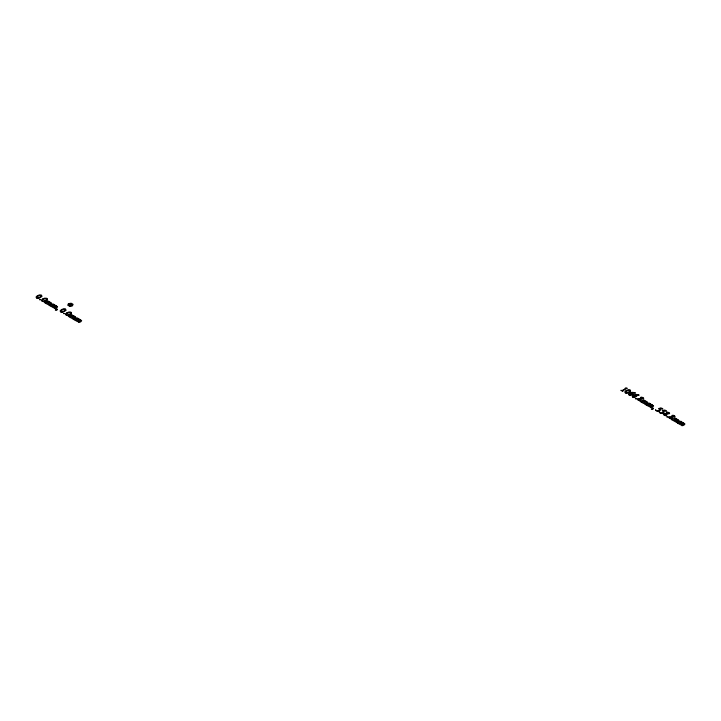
<?xml version="1.0" encoding="UTF-8"?>
<svg xmlns="http://www.w3.org/2000/svg" width="721" height="721" viewBox="0 0 721 721"><rect width="100%" height="100%" fill="white"/><g stroke="black" fill="none" stroke-linecap="round" stroke-linejoin="round"><path stroke-width="1.08" d="M68.774 305.064L70.901 303.838M71.649 304.271L69.522 305.497L71.848 305.028M36.861 296.971L36.807 297.989L38.096 298.07L41.214 296.367L41.349 295.331L39.529 295.43L36.861 296.971M42.323 300.125L42.269 301.144L43.557 301.225L46.676 299.521L46.811 298.485L44.99 298.575L42.323 300.125M60.934 310.877L60.879 311.887L62.177 311.968L65.287 310.264L65.422 309.237L63.61 309.327L60.934 310.877M66.395 314.023L66.341 315.041L67.639 315.122L70.748 313.419L70.883 312.382L69.072 312.481L66.395 314.023M625.585 391.845L625.531 392.855L626.819 392.945L629.938 391.233L630.073 390.205L628.252 390.295L625.585 391.845M655.632 409.943L656.083 410.745L658.03 411.258L659.904 410.817L660.616 409.807L659.652 408.528L660.571 408.338C662.184 409.943 664.537 408.861 661.094 407.978L658.507 408.546L659.4 409.375L659.057 410.7L656.786 410.835L655.632 409.943M659.273 412.042L659.724 412.845L661.671 413.358L663.545 412.926L664.257 411.907L663.293 410.628L664.212 410.438C665.798 412.033 668.196 410.988 664.735 410.078L662.211 410.628L663.041 411.475L662.698 412.809L660.427 412.935L659.273 412.042M627.054 388.249L622.728 390.773L622.881 391.476L620.871 390.322L621.655 390.512C626.198 389.989 624.125 386.744 627.054 388.249M68.441 303.64L67.72 305.199L69.685 306.335L72.379 305.92L73.1 304.37L71.127 303.226L68.441 303.64M69.063 304.001L68.567 305.064L69.919 305.848L71.758 305.56L72.253 304.496L70.901 303.721L69.063 304.001M50.037 302.225L51.921 303.559C50.93 305.524 47.892 305.56 48.713 304.758L51.164 303.361L50.939 302.901L49.722 302.694L47.739 304.451L46.108 303.514L48.478 302.748L49.01 301.784L47.784 301.567L45.774 303.316L44.152 302.378L44.711 302.487C45.702 301.729 48.604 299.783 48.001 301.414L50.037 302.225M55.697 305.488L57.59 306.831C56.598 308.795 53.561 308.831 54.372 308.02L56.833 306.632L56.608 306.164L55.391 305.965L53.408 307.723L51.777 306.785L54.147 306.019L54.679 305.055L53.453 304.839L51.533 306.533L49.821 305.65L50.371 305.758C51.317 305.001 54.309 303.063 53.669 304.686L55.697 305.488M74.11 316.122L75.993 317.456C75.002 319.421 71.965 319.457 72.785 318.655L75.245 317.258L75.02 316.798L73.794 316.6L71.821 318.349L70.189 317.411L72.551 316.645L73.091 315.681L71.857 315.474L69.847 317.213L68.234 316.285L68.783 316.384C69.784 315.627 72.677 313.689 72.073 315.311L74.11 316.122M79.779 319.394L81.662 320.728C80.671 322.693 77.634 322.729 78.454 321.926L80.905 320.53L80.68 320.07L79.463 319.872L77.48 321.62L75.849 320.683L78.219 319.917L78.751 318.952L77.526 318.736L75.516 320.485L73.893 319.547L74.452 319.655C75.444 318.898 78.346 316.961 77.742 318.583L79.779 319.394M646.043 401.3L647.927 402.633C646.935 404.598 643.898 404.634 644.718 403.832L647.17 402.435L646.953 401.976L645.728 401.777L643.745 403.526L642.114 402.588L644.484 401.822L645.016 400.858L643.79 400.642L641.78 402.39L640.158 401.453L640.717 401.561C641.663 400.804 644.655 398.866 644.006 400.488L646.043 401.3M651.703 404.571L653.596 405.905C652.604 407.87 649.567 407.906 650.378 407.104L652.838 405.707L652.613 405.247L651.396 405.04L649.504 406.743L647.782 405.86L650.153 405.094L650.684 404.13L649.459 403.913L647.44 405.662L645.827 404.724L646.377 404.832C647.341 404.084 650.279 402.165 649.675 403.76L651.703 404.571M677.398 419.397L679.281 420.74C678.29 422.704 675.253 422.74 676.073 421.929L678.533 420.541L678.308 420.073L677.091 419.874L675.108 421.632L673.477 420.694L675.838 419.928L676.379 418.964L675.153 418.748L673.135 420.496L671.521 419.559L672.071 419.667C673.072 418.91 675.965 416.963 675.37 418.595L677.398 419.397M683.066 422.668L684.95 424.011C683.959 425.967 680.921 426.012 681.742 425.201L684.193 423.813L683.968 423.344L682.751 423.146L680.768 424.903L679.137 423.957L681.507 423.2L682.039 422.236L680.813 422.019L678.803 423.768L677.181 422.83L677.74 422.939C678.731 422.182 681.633 420.235 681.03 421.866L683.066 422.668M56.797 309.724L55.292 310.012L57.229 309.841L57.31 309.12L56.454 309.111L56.797 309.724M652.802 408.807L651.297 409.086L653.235 408.915L653.316 408.203L652.469 408.185L652.802 408.807M637.878 398.884L637.445 399.605L639.5 400.768L640.744 400.488L641.185 398.938L643.357 398.821L643.736 398.217L641.798 397.118L640.608 397.352L640.158 398.65L637.878 398.884M663.78 413.827L663.347 414.557L665.393 415.711L666.646 415.44L667.078 413.89L669.25 413.773L669.629 413.169L667.691 412.07L666.501 412.304L666.051 413.602L663.78 413.827M669.241 416.981L668.809 417.711L670.854 418.865L672.107 418.595L672.54 417.035L674.712 416.927L675.09 416.323L673.153 415.224L671.963 415.458L671.512 416.756L669.241 416.981M40.655 299.657L39.511 299.657L40.655 299.657M64.728 313.563L63.583 313.563L64.728 313.563M636.661 398.74L635.516 398.731L636.661 398.74M668.016 416.837L666.871 416.837L668.016 416.837M641.366 397.541L641.113 398.731L643.222 398.064L641.366 397.541M667.258 412.484L667.015 413.683L669.115 413.016L667.258 412.484M672.72 415.638L672.477 416.837L674.577 416.17L672.72 415.638M640.383 399.804L639.203 400.497L638.004 399.74L640.203 398.857L640.383 399.804M666.276 414.755L665.095 415.449L663.897 414.692L666.096 413.809L666.276 414.755M671.747 417.91L670.557 418.604L669.358 417.847L671.557 416.963L671.747 417.91M633.056 394.198L630.731 395.496L629.127 395.171L628.568 394.18L629.613 392.981L632.768 392.314L635.516 393.026L631.226 393.053L633.056 394.198M636.697 396.298L634.372 397.604L632.768 397.28L632.209 396.28L633.254 395.081L636.409 394.414L639.157 395.135L634.877 395.153L636.697 396.298M37.411 295.7L36.05 297.043L36.564 298.079L39.186 298.233L41.971 296.457L41.557 295.231L39.313 294.979L37.411 295.7M42.872 298.855L41.512 300.197L42.025 301.234L44.648 301.387L47.433 299.612L47.018 298.386L44.774 298.134L42.872 298.855M61.483 309.597L60.122 310.949L60.645 311.977L63.259 312.13L66.044 310.363L65.638 309.129L63.394 308.876L61.483 309.597M66.945 312.752L65.584 314.095L66.107 315.131L68.72 315.284L71.505 313.509L71.1 312.283L68.856 312.031L66.945 312.752M626.134 390.575L624.774 391.918L625.287 392.945L627.91 393.098L630.695 391.332L630.28 390.106L628.036 389.845L626.134 390.575M630.046 393.504L629.163 394.306L629.388 395.072L632.092 394.279L631.857 393.432L630.046 393.504M633.687 395.613L632.804 396.406L633.029 397.181L635.733 396.379L635.498 395.532L633.687 395.613"/></g></svg>
